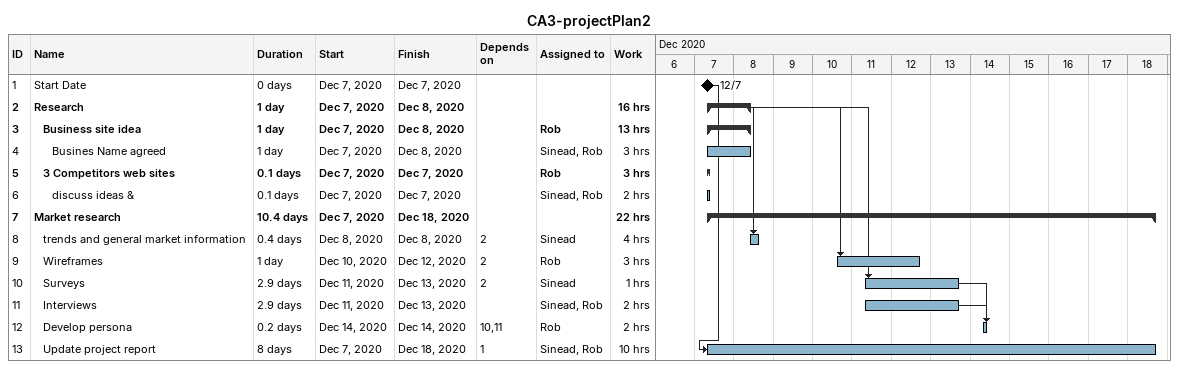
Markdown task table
CA3-projectPlan2

| ID | Level | Task | Duration | Start | Finish | Predecessors | Resources | Work (h) |
|---|---|---|---|---|---|---|---|---|
| 1 | 1 | Start Date | 0d | 2020-12-07 | 2020-12-07 |  |  |  |
| 2 | 1 | **Research** | 1d | 2020-12-07 | 2020-12-08 |  |  | 16 |
| 3 | 2 | **Business site idea** | 1d | 2020-12-07 | 2020-12-08 |  | Rob | 13 |
| 4 | 3 | Busines Name agreed | 1d | 2020-12-07 | 2020-12-08 |  | Sinead, Rob | 3 |
| 5 | 2 | **3 Competitors web sites** | 0.1d | 2020-12-07 | 2020-12-07 |  | Rob | 3 |
| 6 | 3 | discuss ideas & | 0.1d | 2020-12-07 | 2020-12-07 |  | Sinead, Rob | 2 |
| 7 | 1 | **Market research** | 10.4d | 2020-12-07 | 2020-12-18 |  |  | 22 |
| 8 | 2 | trends and general market information | 0.4d | 2020-12-08 | 2020-12-08 | 2 | Sinead | 4 |
| 9 | 2 | Wireframes | 1d | 2020-12-10 | 2020-12-12 | 2 | Rob | 3 |
| 10 | 2 | Surveys | 2.9d | 2020-12-11 | 2020-12-13 | 2 | Sinead | 1 |
| 11 | 2 | Interviews | 2.9d | 2020-12-11 | 2020-12-13 |  | Sinead, Rob | 2 |
| 12 | 2 | Develop persona | 0.2d | 2020-12-14 | 2020-12-14 | 10, 11 | Rob | 2 |
| 13 | 2 | Update project report | 8d | 2020-12-07 | 2020-12-18 | 1 | Sinead, Rob | 10 |
